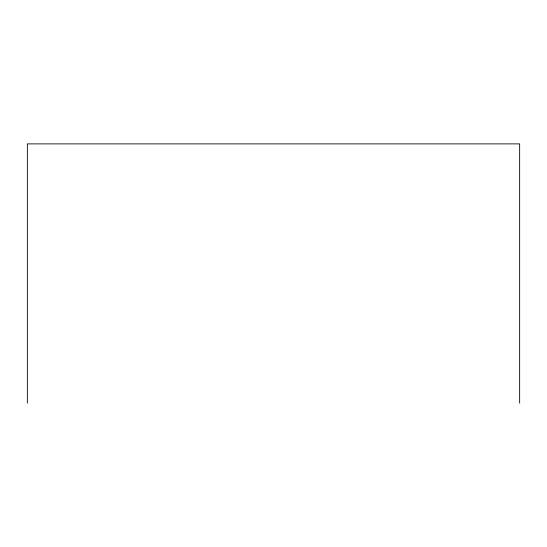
<?xml version="1.0" encoding="UTF-8"?>
<svg xmlns="http://www.w3.org/2000/svg" width="547" height="547" viewBox="0 0 547 547"><rect width="100%" height="100%" fill="white"/><g stroke="black" fill="none" stroke-linecap="round" stroke-linejoin="round"><path stroke-width="0.82" d="M519.65 403.118L519.65 143.882L27.35 143.882L27.35 403.118"/></g></svg>
